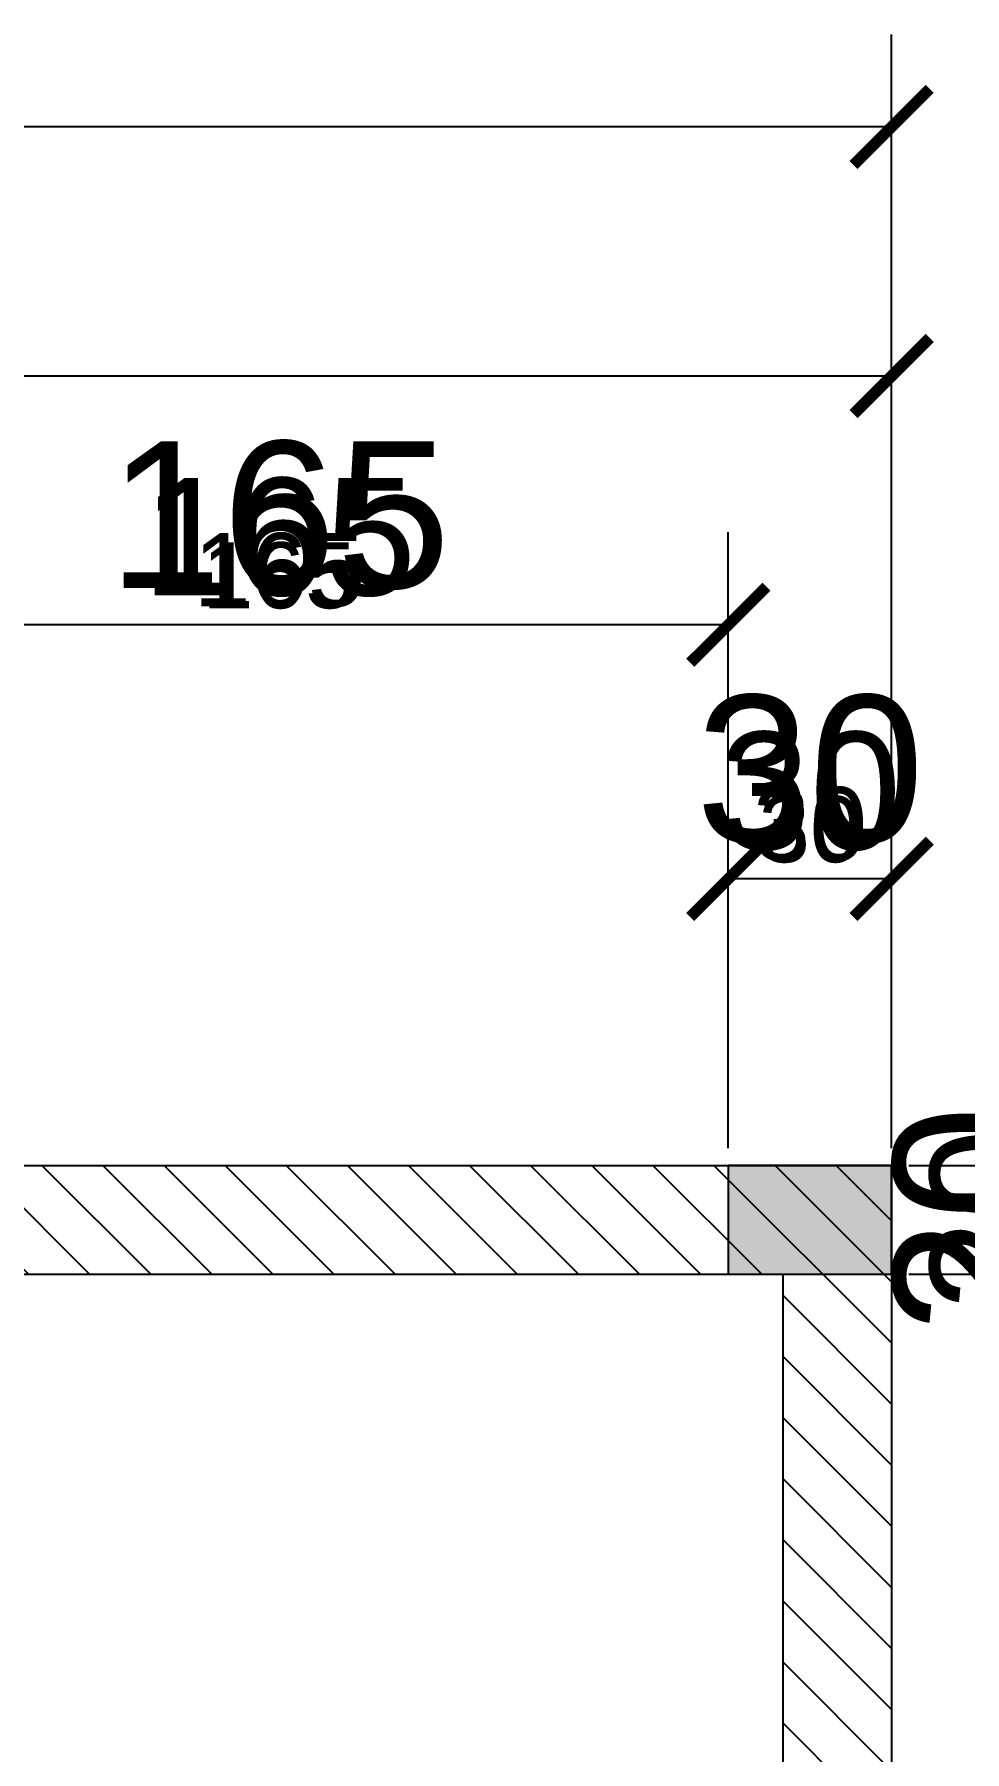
# Model space of a CAD drawing. Header units: millimetres. Extents: x -26398 to 135532, y -376633 to 43268.
# Drawn here: x 18522.1 to 18693, y -357788.7 to -357473.2 of the extents above; entities that cross this region are included whole.
import ezdxf

# ---------------------------------------------------------------- set-up
doc = ezdxf.new("R2010")
doc.units = ezdxf.units.MM
for name, color, linetype in [('0 @ 10', 7, 'Continuous'), ('0 @ 4.5', 7, 'Continuous'), ('0 @ 5', 7, 'Continuous'), ('0 @ 8', 7, 'Continuous'), ('DIM', 7, 'Continuous'), ('DIM @ 10', 7, 'Continuous'), ('DIM @ 4.5', 7, 'Continuous'), ('DIM @ 5', 7, 'Continuous'), ('DIM @ 8', 7, 'Continuous'), ('TƯỜNG', 52, 'Continuous')]:
    doc.layers.add(name, color=color, linetype=linetype)
doc.styles.get("Standard").update_dxf_attribs({"font": 'arial.ttf'})
doc.dimstyles.new('SCALE dimmatbang', dxfattribs={"dimscale": 70, "dimtxt": 2.7, "dimasz": 1.4, "dimexe": 1.7, "dimexo": 0.7, "dimtad": 1, "dimtoh": 1, "dimdec": 1, "dimtxsty": 'Standard', "dimblk": 'ARCHTICK', "dimcen": 2.5, "dimclrd": 1, "dimclre": 256, "dimadec": 0, "dimazin": 0, "dimtfac": 1, "dimtdec": 1, "dimtmove": 0, "dimatfit": 3, "dimfxl": 1, "dimarcsym": 0})

# ---------------------------------------------------------------- blocks, each defined once
blk = doc.blocks.new('_ArchTick')
at = {"color": 0, "linetype": 'ByBlock', "const_width": 0.15}
blk.add_lwpolyline([(-0.5, -0.5), (0.5, 0.5)], dxfattribs=at)
blk = doc.blocks.new('*D8596')
at = {"layer": 'DEFPOINTS', "color": 0, "transparency": 16777216}
for p in [(18679.6, -357701), (18750.84, -357701), (18679.6, -358071)]:
    blk.add_point(p, dxfattribs=at)
at = {"layer": 'DIM', "lineweight": -2, "transparency": 16777216}
for p, q in [((18682.75, -357701), (18758.49, -357701)), ((18682.75, -358071), (18758.49, -358071))]:
    blk.add_line(p, q, dxfattribs=at)
at = {"layer": 'DIM', "color": 1, "lineweight": -2, "transparency": 16777216}
blk.add_line((18750.84, -358071), (18750.84, -357701), dxfattribs=at)
at = {"layer": 'DIM', "color": 1, "lineweight": -2, "transparency": 16777216, "xscale": 6.3, "yscale": 6.3, "zscale": 6.3}
for p, rotation in [((18750.84, -357701), 90), ((18750.84, -358071), 270)]:
    blk.add_blockref('_ArchTick', p, dxfattribs=dict(at, rotation=rotation))
at = {"layer": 'DIM', "color": 0, "transparency": 16777216, "insert": (18741.82, -357886), "char_height": 12.15, "attachment_point": 5, "rotation": 90}
blk.add_mtext('370', dxfattribs=at)
blk = doc.blocks.new('*D8597')
at = {"layer": 'DEFPOINTS', "color": 0, "transparency": 16777216}
for p in [(18679.6, -357701), (18750.84, -357701), (18679.6, -358071)]:
    blk.add_point(p, dxfattribs=at)
at = {"layer": 'DIM', "lineweight": -2, "transparency": 16777216}
for p, q in [((18686.6, -357701), (18767.84, -357701)), ((18686.6, -358071), (18767.84, -358071))]:
    blk.add_line(p, q, dxfattribs=at)
at = {"layer": 'DIM', "color": 1, "lineweight": -2, "transparency": 16777216}
blk.add_line((18750.84, -358071), (18750.84, -357701), dxfattribs=at)
at = {"layer": 'DIM', "color": 1, "lineweight": -2, "transparency": 16777216, "xscale": 14, "yscale": 14, "zscale": 14}
for p, rotation in [((18750.84, -357701), 90), ((18750.84, -358071), 270)]:
    blk.add_blockref('_ArchTick', p, dxfattribs=dict(at, rotation=rotation))
at = {"layer": 'DIM', "color": 0, "transparency": 16777216, "insert": (18730.79, -357886), "char_height": 27, "attachment_point": 5, "rotation": 90}
blk.add_mtext('370', dxfattribs=at)
blk = doc.blocks.new('*D8598')
at = {"layer": 'DEFPOINTS', "color": 0, "transparency": 16777216}
for p in [(18679.6, -357701), (18750.84, -357701), (18679.6, -358071)]:
    blk.add_point(p, dxfattribs=at)
at = {"layer": 'DIM', "lineweight": -2, "transparency": 16777216}
for p, q in [((18685.2, -357701), (18764.44, -357701)), ((18685.2, -358071), (18764.44, -358071))]:
    blk.add_line(p, q, dxfattribs=at)
at = {"layer": 'DIM', "color": 1, "lineweight": -2, "transparency": 16777216}
blk.add_line((18750.84, -358071), (18750.84, -357701), dxfattribs=at)
at = {"layer": 'DIM', "color": 1, "lineweight": -2, "transparency": 16777216, "xscale": 11.2, "yscale": 11.2, "zscale": 11.2}
for p, rotation in [((18750.84, -357701), 90), ((18750.84, -358071), 270)]:
    blk.add_blockref('_ArchTick', p, dxfattribs=dict(at, rotation=rotation))
at = {"layer": 'DIM', "color": 0, "transparency": 16777216, "insert": (18734.8, -357886), "char_height": 21.6, "attachment_point": 5, "rotation": 90}
blk.add_mtext('370', dxfattribs=at)
blk = doc.blocks.new('*D8599')
at = {"layer": 'DEFPOINTS', "color": 0, "transparency": 16777216}
for p in [(18679.6, -357701), (18750.84, -357701), (18679.6, -358071)]:
    blk.add_point(p, dxfattribs=at)
at = {"layer": 'DIM', "lineweight": -2, "transparency": 16777216}
for p, q in [((18683.1, -357701), (18759.34, -357701)), ((18683.1, -358071), (18759.34, -358071))]:
    blk.add_line(p, q, dxfattribs=at)
at = {"layer": 'DIM', "color": 1, "lineweight": -2, "transparency": 16777216}
blk.add_line((18750.84, -358071), (18750.84, -357701), dxfattribs=at)
at = {"layer": 'DIM', "color": 1, "lineweight": -2, "transparency": 16777216, "xscale": 7, "yscale": 7, "zscale": 7}
for p, rotation in [((18750.84, -357701), 90), ((18750.84, -358071), 270)]:
    blk.add_blockref('_ArchTick', p, dxfattribs=dict(at, rotation=rotation))
at = {"layer": 'DIM', "color": 0, "transparency": 16777216, "insert": (18740.81, -357886), "char_height": 13.5, "attachment_point": 5, "rotation": 90}
blk.add_mtext('370', dxfattribs=at)
blk = doc.blocks.new('*D8600')
at = {"lineweight": -2, "transparency": 16777216}
for p, q in [((18682.75, -357681), (18721.27, -357681)), ((18682.75, -357701), (18721.27, -357701))]:
    blk.add_line(p, q, dxfattribs=at)
at = {"color": 1, "lineweight": -2, "transparency": 16777216}
blk.add_line((18713.62, -357701), (18713.62, -357681), dxfattribs=at)
at = {"layer": 'DEFPOINTS', "color": 0, "transparency": 16777216}
for p in [(18679.6, -357681), (18713.62, -357681), (18679.6, -357701)]:
    blk.add_point(p, dxfattribs=at)
at = {"color": 1, "lineweight": -2, "transparency": 16777216, "xscale": 6.3, "yscale": 6.3, "zscale": 6.3}
for p, rotation in [((18713.62, -357681), 90), ((18713.62, -357701), 270)]:
    blk.add_blockref('_ArchTick', p, dxfattribs=dict(at, rotation=rotation))
at = {"color": 0, "transparency": 16777216, "insert": (18704.6, -357691), "char_height": 12.15, "attachment_point": 5, "rotation": 90}
blk.add_mtext('20', dxfattribs=at)
blk = doc.blocks.new('*D8601')
at = {"lineweight": -2, "transparency": 16777216}
for p, q in [((18686.6, -357681), (18730.62, -357681)), ((18686.6, -357701), (18730.62, -357701))]:
    blk.add_line(p, q, dxfattribs=at)
at = {"color": 1, "lineweight": -2, "transparency": 16777216}
blk.add_line((18713.62, -357701), (18713.62, -357681), dxfattribs=at)
at = {"layer": 'DEFPOINTS', "color": 0, "transparency": 16777216}
for p in [(18679.6, -357681), (18713.62, -357681), (18679.6, -357701)]:
    blk.add_point(p, dxfattribs=at)
at = {"color": 1, "lineweight": -2, "transparency": 16777216, "xscale": 14, "yscale": 14, "zscale": 14}
for p, rotation in [((18713.62, -357681), 90), ((18713.62, -357701), 270)]:
    blk.add_blockref('_ArchTick', p, dxfattribs=dict(at, rotation=rotation))
at = {"color": 0, "transparency": 16777216, "insert": (18693.58, -357691), "char_height": 27, "attachment_point": 5, "rotation": 90}
blk.add_mtext('20', dxfattribs=at)
blk = doc.blocks.new('*D8602')
at = {"lineweight": -2, "transparency": 16777216}
for p, q in [((18685.2, -357681), (18727.22, -357681)), ((18685.2, -357701), (18727.22, -357701))]:
    blk.add_line(p, q, dxfattribs=at)
at = {"color": 1, "lineweight": -2, "transparency": 16777216}
blk.add_line((18713.62, -357701), (18713.62, -357681), dxfattribs=at)
at = {"layer": 'DEFPOINTS', "color": 0, "transparency": 16777216}
for p in [(18679.6, -357681), (18713.62, -357681), (18679.6, -357701)]:
    blk.add_point(p, dxfattribs=at)
at = {"color": 1, "lineweight": -2, "transparency": 16777216, "xscale": 11.2, "yscale": 11.2, "zscale": 11.2}
for p, rotation in [((18713.62, -357681), 90), ((18713.62, -357701), 270)]:
    blk.add_blockref('_ArchTick', p, dxfattribs=dict(at, rotation=rotation))
at = {"color": 0, "transparency": 16777216, "insert": (18697.59, -357691), "char_height": 21.6, "attachment_point": 5, "rotation": 90}
blk.add_mtext('20', dxfattribs=at)
blk = doc.blocks.new('*D8603')
at = {"lineweight": -2, "transparency": 16777216}
for p, q in [((18683.1, -357681), (18722.12, -357681)), ((18683.1, -357701), (18722.12, -357701))]:
    blk.add_line(p, q, dxfattribs=at)
at = {"color": 1, "lineweight": -2, "transparency": 16777216}
blk.add_line((18713.62, -357701), (18713.62, -357681), dxfattribs=at)
at = {"layer": 'DEFPOINTS', "color": 0, "transparency": 16777216}
for p in [(18679.6, -357681), (18713.62, -357681), (18679.6, -357701)]:
    blk.add_point(p, dxfattribs=at)
at = {"color": 1, "lineweight": -2, "transparency": 16777216, "xscale": 7, "yscale": 7, "zscale": 7}
for p, rotation in [((18713.62, -357681), 90), ((18713.62, -357701), 270)]:
    blk.add_blockref('_ArchTick', p, dxfattribs=dict(at, rotation=rotation))
at = {"color": 0, "transparency": 16777216, "insert": (18703.6, -357691), "char_height": 13.5, "attachment_point": 5, "rotation": 90}
blk.add_mtext('20', dxfattribs=at)
blk = doc.blocks.new('*D8612')
at = {"layer": 'DEFPOINTS', "color": 0, "transparency": 16777216}
for p in [(18679.6, -357681), (18809.56, -357681), (18679.6, -358081)]:
    blk.add_point(p, dxfattribs=at)
at = {"layer": 'DIM', "lineweight": -2, "transparency": 16777216}
for p, q in [((18682.75, -357681), (18817.21, -357681)), ((18682.75, -358081), (18817.21, -358081))]:
    blk.add_line(p, q, dxfattribs=at)
at = {"layer": 'DIM', "color": 1, "lineweight": -2, "transparency": 16777216}
blk.add_line((18809.56, -358081), (18809.56, -357681), dxfattribs=at)
at = {"layer": 'DIM', "color": 1, "lineweight": -2, "transparency": 16777216, "xscale": 6.3, "yscale": 6.3, "zscale": 6.3}
for p, rotation in [((18809.56, -357681), 90), ((18809.56, -358081), 270)]:
    blk.add_blockref('_ArchTick', p, dxfattribs=dict(at, rotation=rotation))
at = {"layer": 'DIM', "color": 0, "transparency": 16777216, "insert": (18800.55, -357881), "char_height": 12.15, "attachment_point": 5, "rotation": 90}
blk.add_mtext('400', dxfattribs=at)
blk = doc.blocks.new('*D8613')
at = {"layer": 'DEFPOINTS', "color": 0, "transparency": 16777216}
for p in [(18679.6, -357681), (18809.56, -357681), (18679.6, -358081)]:
    blk.add_point(p, dxfattribs=at)
at = {"layer": 'DIM', "lineweight": -2, "transparency": 16777216}
for p, q in [((18686.6, -357681), (18826.56, -357681)), ((18686.6, -358081), (18826.56, -358081))]:
    blk.add_line(p, q, dxfattribs=at)
at = {"layer": 'DIM', "color": 1, "lineweight": -2, "transparency": 16777216}
blk.add_line((18809.56, -358081), (18809.56, -357681), dxfattribs=at)
at = {"layer": 'DIM', "color": 1, "lineweight": -2, "transparency": 16777216, "xscale": 14, "yscale": 14, "zscale": 14}
for p, rotation in [((18809.56, -357681), 90), ((18809.56, -358081), 270)]:
    blk.add_blockref('_ArchTick', p, dxfattribs=dict(at, rotation=rotation))
at = {"layer": 'DIM', "color": 0, "transparency": 16777216, "insert": (18789.53, -357881), "char_height": 27, "attachment_point": 5, "rotation": 90}
blk.add_mtext('400', dxfattribs=at)
blk = doc.blocks.new('*D8614')
at = {"layer": 'DEFPOINTS', "color": 0, "transparency": 16777216}
for p in [(18679.6, -357681), (18809.56, -357681), (18679.6, -358081)]:
    blk.add_point(p, dxfattribs=at)
at = {"layer": 'DIM', "lineweight": -2, "transparency": 16777216}
for p, q in [((18685.2, -357681), (18823.16, -357681)), ((18685.2, -358081), (18823.16, -358081))]:
    blk.add_line(p, q, dxfattribs=at)
at = {"layer": 'DIM', "color": 1, "lineweight": -2, "transparency": 16777216}
blk.add_line((18809.56, -358081), (18809.56, -357681), dxfattribs=at)
at = {"layer": 'DIM', "color": 1, "lineweight": -2, "transparency": 16777216, "xscale": 11.2, "yscale": 11.2, "zscale": 11.2}
for p, rotation in [((18809.56, -357681), 90), ((18809.56, -358081), 270)]:
    blk.add_blockref('_ArchTick', p, dxfattribs=dict(at, rotation=rotation))
at = {"layer": 'DIM', "color": 0, "transparency": 16777216, "insert": (18793.53, -357881), "char_height": 21.6, "attachment_point": 5, "rotation": 90}
blk.add_mtext('400', dxfattribs=at)
blk = doc.blocks.new('*D8615')
at = {"layer": 'DEFPOINTS', "color": 0, "transparency": 16777216}
for p in [(18679.6, -357681), (18809.56, -357681), (18679.6, -358081)]:
    blk.add_point(p, dxfattribs=at)
at = {"layer": 'DIM', "lineweight": -2, "transparency": 16777216}
for p, q in [((18683.1, -357681), (18818.06, -357681)), ((18683.1, -358081), (18818.06, -358081))]:
    blk.add_line(p, q, dxfattribs=at)
at = {"layer": 'DIM', "color": 1, "lineweight": -2, "transparency": 16777216}
blk.add_line((18809.56, -358081), (18809.56, -357681), dxfattribs=at)
at = {"layer": 'DIM', "color": 1, "lineweight": -2, "transparency": 16777216, "xscale": 7, "yscale": 7, "zscale": 7}
for p, rotation in [((18809.56, -357681), 90), ((18809.56, -358081), 270)]:
    blk.add_blockref('_ArchTick', p, dxfattribs=dict(at, rotation=rotation))
at = {"layer": 'DIM', "color": 0, "transparency": 16777216, "insert": (18799.55, -357881), "char_height": 13.5, "attachment_point": 5, "rotation": 90}
blk.add_mtext('400', dxfattribs=at)
blk = doc.blocks.new('*D8616')
at = {"layer": 'DEFPOINTS', "color": 0, "transparency": 16777216}
for p in [(18649.6, -357628.36), (18649.6, -357681), (18679.6, -357681)]:
    blk.add_point(p, dxfattribs=at)
at = {"layer": 'DIM', "lineweight": -2, "transparency": 16777216}
for p, q in [((18649.6, -357677.85), (18649.6, -357620.71)), ((18679.6, -357677.85), (18679.6, -357620.71))]:
    blk.add_line(p, q, dxfattribs=at)
at = {"layer": 'DIM', "color": 1, "lineweight": -2, "transparency": 16777216}
blk.add_line((18679.6, -357628.36), (18649.6, -357628.36), dxfattribs=at)
at = {"layer": 'DIM', "color": 1, "lineweight": -2, "transparency": 16777216, "xscale": 6.3, "yscale": 6.3, "zscale": 6.3, "rotation": 180}
blk.add_blockref('_ArchTick', (18649.6, -357628.36), dxfattribs=at)
at = {"layer": 'DIM', "color": 1, "lineweight": -2, "transparency": 16777216, "xscale": 6.3, "yscale": 6.3, "zscale": 6.3}
blk.add_blockref('_ArchTick', (18679.6, -357628.36), dxfattribs=at)
at = {"layer": 'DIM', "color": 0, "transparency": 16777216, "insert": (18664.6, -357619.34), "char_height": 12.15, "attachment_point": 5}
blk.add_mtext('30', dxfattribs=at)
blk = doc.blocks.new('*D8617')
at = {"layer": 'DEFPOINTS', "color": 0, "transparency": 16777216}
for p in [(18649.6, -357628.36), (18649.6, -357681), (18679.6, -357681)]:
    blk.add_point(p, dxfattribs=at)
at = {"layer": 'DIM', "lineweight": -2, "transparency": 16777216}
for p, q in [((18649.6, -357674), (18649.6, -357611.36)), ((18679.6, -357674), (18679.6, -357611.36))]:
    blk.add_line(p, q, dxfattribs=at)
at = {"layer": 'DIM', "color": 1, "lineweight": -2, "transparency": 16777216}
blk.add_line((18679.6, -357628.36), (18649.6, -357628.36), dxfattribs=at)
at = {"layer": 'DIM', "color": 1, "lineweight": -2, "transparency": 16777216, "xscale": 14, "yscale": 14, "zscale": 14, "rotation": 180}
blk.add_blockref('_ArchTick', (18649.6, -357628.36), dxfattribs=at)
at = {"layer": 'DIM', "color": 1, "lineweight": -2, "transparency": 16777216, "xscale": 14, "yscale": 14, "zscale": 14}
blk.add_blockref('_ArchTick', (18679.6, -357628.36), dxfattribs=at)
at = {"layer": 'DIM', "color": 0, "transparency": 16777216, "insert": (18664.6, -357608.31), "char_height": 27, "attachment_point": 5}
blk.add_mtext('30', dxfattribs=at)
blk = doc.blocks.new('*D8618')
at = {"layer": 'DEFPOINTS', "color": 0, "transparency": 16777216}
for p in [(18649.6, -357628.36), (18649.6, -357681), (18679.6, -357681)]:
    blk.add_point(p, dxfattribs=at)
at = {"layer": 'DIM', "lineweight": -2, "transparency": 16777216}
for p, q in [((18649.6, -357675.4), (18649.6, -357614.76)), ((18679.6, -357675.4), (18679.6, -357614.76))]:
    blk.add_line(p, q, dxfattribs=at)
at = {"layer": 'DIM', "color": 1, "lineweight": -2, "transparency": 16777216}
blk.add_line((18679.6, -357628.36), (18649.6, -357628.36), dxfattribs=at)
at = {"layer": 'DIM', "color": 1, "lineweight": -2, "transparency": 16777216, "xscale": 11.2, "yscale": 11.2, "zscale": 11.2, "rotation": 180}
blk.add_blockref('_ArchTick', (18649.6, -357628.36), dxfattribs=at)
at = {"layer": 'DIM', "color": 1, "lineweight": -2, "transparency": 16777216, "xscale": 11.2, "yscale": 11.2, "zscale": 11.2}
blk.add_blockref('_ArchTick', (18679.6, -357628.36), dxfattribs=at)
at = {"layer": 'DIM', "color": 0, "transparency": 16777216, "insert": (18664.6, -357612.32), "char_height": 21.6, "attachment_point": 5}
blk.add_mtext('30', dxfattribs=at)
blk = doc.blocks.new('*D8619')
at = {"layer": 'DEFPOINTS', "color": 0, "transparency": 16777216}
for p in [(18649.6, -357628.36), (18649.6, -357681), (18679.6, -357681)]:
    blk.add_point(p, dxfattribs=at)
at = {"layer": 'DIM', "lineweight": -2, "transparency": 16777216}
for p, q in [((18649.6, -357677.5), (18649.6, -357619.86)), ((18679.6, -357677.5), (18679.6, -357619.86))]:
    blk.add_line(p, q, dxfattribs=at)
at = {"layer": 'DIM', "color": 1, "lineweight": -2, "transparency": 16777216}
blk.add_line((18679.6, -357628.36), (18649.6, -357628.36), dxfattribs=at)
at = {"layer": 'DIM', "color": 1, "lineweight": -2, "transparency": 16777216, "xscale": 7, "yscale": 7, "zscale": 7, "rotation": 180}
blk.add_blockref('_ArchTick', (18649.6, -357628.36), dxfattribs=at)
at = {"layer": 'DIM', "color": 1, "lineweight": -2, "transparency": 16777216, "xscale": 7, "yscale": 7, "zscale": 7}
blk.add_blockref('_ArchTick', (18679.6, -357628.36), dxfattribs=at)
at = {"layer": 'DIM', "color": 0, "transparency": 16777216, "insert": (18664.6, -357618.34), "char_height": 13.5, "attachment_point": 5}
blk.add_mtext('30', dxfattribs=at)
blk = doc.blocks.new('*D8620')
at = {"layer": 'DEFPOINTS', "color": 0, "transparency": 16777216}
for p in [(18484.6, -357581.69), (18484.6, -357681.06), (18649.6, -357681)]:
    blk.add_point(p, dxfattribs=at)
at = {"layer": 'DIM', "lineweight": -2, "transparency": 16777216}
for p, q in [((18484.6, -357677.91), (18484.6, -357574.04)), ((18649.6, -357677.85), (18649.6, -357574.04))]:
    blk.add_line(p, q, dxfattribs=at)
at = {"layer": 'DIM', "color": 1, "lineweight": -2, "transparency": 16777216}
blk.add_line((18649.6, -357581.69), (18484.6, -357581.69), dxfattribs=at)
at = {"layer": 'DIM', "color": 1, "lineweight": -2, "transparency": 16777216, "xscale": 6.3, "yscale": 6.3, "zscale": 6.3, "rotation": 180}
blk.add_blockref('_ArchTick', (18484.6, -357581.69), dxfattribs=at)
at = {"layer": 'DIM', "color": 1, "lineweight": -2, "transparency": 16777216, "xscale": 6.3, "yscale": 6.3, "zscale": 6.3}
blk.add_blockref('_ArchTick', (18649.6, -357581.69), dxfattribs=at)
at = {"layer": 'DIM', "color": 0, "transparency": 16777216, "insert": (18567.1, -357572.68), "char_height": 12.15, "attachment_point": 5}
blk.add_mtext('165', dxfattribs=at)
blk = doc.blocks.new('*D8621')
at = {"layer": 'DEFPOINTS', "color": 0, "transparency": 16777216}
for p in [(18484.6, -357581.69), (18484.6, -357681.06), (18649.6, -357681)]:
    blk.add_point(p, dxfattribs=at)
at = {"layer": 'DIM', "lineweight": -2, "transparency": 16777216}
for p, q in [((18484.6, -357674.06), (18484.6, -357564.69)), ((18649.6, -357674), (18649.6, -357564.69))]:
    blk.add_line(p, q, dxfattribs=at)
at = {"layer": 'DIM', "color": 1, "lineweight": -2, "transparency": 16777216}
blk.add_line((18649.6, -357581.69), (18484.6, -357581.69), dxfattribs=at)
at = {"layer": 'DIM', "color": 1, "lineweight": -2, "transparency": 16777216, "xscale": 14, "yscale": 14, "zscale": 14, "rotation": 180}
blk.add_blockref('_ArchTick', (18484.6, -357581.69), dxfattribs=at)
at = {"layer": 'DIM', "color": 1, "lineweight": -2, "transparency": 16777216, "xscale": 14, "yscale": 14, "zscale": 14}
blk.add_blockref('_ArchTick', (18649.6, -357581.69), dxfattribs=at)
at = {"layer": 'DIM', "color": 0, "transparency": 16777216, "insert": (18567.1, -357561.66), "char_height": 27, "attachment_point": 5}
blk.add_mtext('165', dxfattribs=at)
blk = doc.blocks.new('*D8622')
at = {"layer": 'DEFPOINTS', "color": 0, "transparency": 16777216}
for p in [(18484.6, -357581.69), (18484.6, -357681.06), (18649.6, -357681)]:
    blk.add_point(p, dxfattribs=at)
at = {"layer": 'DIM', "lineweight": -2, "transparency": 16777216}
for p, q in [((18484.6, -357675.46), (18484.6, -357568.09)), ((18649.6, -357675.4), (18649.6, -357568.09))]:
    blk.add_line(p, q, dxfattribs=at)
at = {"layer": 'DIM', "color": 1, "lineweight": -2, "transparency": 16777216}
blk.add_line((18649.6, -357581.69), (18484.6, -357581.69), dxfattribs=at)
at = {"layer": 'DIM', "color": 1, "lineweight": -2, "transparency": 16777216, "xscale": 11.2, "yscale": 11.2, "zscale": 11.2, "rotation": 180}
blk.add_blockref('_ArchTick', (18484.6, -357581.69), dxfattribs=at)
at = {"layer": 'DIM', "color": 1, "lineweight": -2, "transparency": 16777216, "xscale": 11.2, "yscale": 11.2, "zscale": 11.2}
blk.add_blockref('_ArchTick', (18649.6, -357581.69), dxfattribs=at)
at = {"layer": 'DIM', "color": 0, "transparency": 16777216, "insert": (18567.1, -357565.66), "char_height": 21.6, "attachment_point": 5}
blk.add_mtext('165', dxfattribs=at)
blk = doc.blocks.new('*D8623')
at = {"layer": 'DEFPOINTS', "color": 0, "transparency": 16777216}
for p in [(18484.6, -357581.69), (18484.6, -357681.06), (18649.6, -357681)]:
    blk.add_point(p, dxfattribs=at)
at = {"layer": 'DIM', "lineweight": -2, "transparency": 16777216}
for p, q in [((18484.6, -357677.56), (18484.6, -357573.19)), ((18649.6, -357677.5), (18649.6, -357573.19))]:
    blk.add_line(p, q, dxfattribs=at)
at = {"layer": 'DIM', "color": 1, "lineweight": -2, "transparency": 16777216}
blk.add_line((18649.6, -357581.69), (18484.6, -357581.69), dxfattribs=at)
at = {"layer": 'DIM', "color": 1, "lineweight": -2, "transparency": 16777216, "xscale": 7, "yscale": 7, "zscale": 7, "rotation": 180}
blk.add_blockref('_ArchTick', (18484.6, -357581.69), dxfattribs=at)
at = {"layer": 'DIM', "color": 1, "lineweight": -2, "transparency": 16777216, "xscale": 7, "yscale": 7, "zscale": 7}
blk.add_blockref('_ArchTick', (18649.6, -357581.69), dxfattribs=at)
at = {"layer": 'DIM', "color": 0, "transparency": 16777216, "insert": (18567.1, -357571.67), "char_height": 13.5, "attachment_point": 5}
blk.add_mtext('165', dxfattribs=at)
blk = doc.blocks.new('*D8752')
at = {"layer": 'DEFPOINTS', "color": 0, "transparency": 16777216}
for p in [(17679.6, -357536), (17679.6, -357681), (18679.6, -357681)]:
    blk.add_point(p, dxfattribs=at)
at = {"layer": 'DIM', "lineweight": -2, "transparency": 16777216}
for p, q in [((17679.6, -357677.85), (17679.6, -357528.35)), ((18679.6, -357677.85), (18679.6, -357528.35))]:
    blk.add_line(p, q, dxfattribs=at)
at = {"layer": 'DIM', "color": 1, "lineweight": -2, "transparency": 16777216}
blk.add_line((18679.6, -357536), (17679.6, -357536), dxfattribs=at)
at = {"layer": 'DIM', "color": 1, "lineweight": -2, "transparency": 16777216, "xscale": 6.3, "yscale": 6.3, "zscale": 6.3, "rotation": 180}
blk.add_blockref('_ArchTick', (17679.6, -357536), dxfattribs=at)
at = {"layer": 'DIM', "color": 1, "lineweight": -2, "transparency": 16777216, "xscale": 6.3, "yscale": 6.3, "zscale": 6.3}
blk.add_blockref('_ArchTick', (18679.6, -357536), dxfattribs=at)
at = {"layer": 'DIM', "color": 0, "transparency": 16777216, "insert": (18179.6, -357526.99), "char_height": 12.15, "attachment_point": 5}
blk.add_mtext('1000', dxfattribs=at)
blk = doc.blocks.new('*D8753')
at = {"layer": 'DEFPOINTS', "color": 0, "transparency": 16777216}
for p in [(17679.6, -357536), (17679.6, -357681), (18679.6, -357681)]:
    blk.add_point(p, dxfattribs=at)
at = {"layer": 'DIM', "lineweight": -2, "transparency": 16777216}
for p, q in [((17679.6, -357674), (17679.6, -357519)), ((18679.6, -357674), (18679.6, -357519))]:
    blk.add_line(p, q, dxfattribs=at)
at = {"layer": 'DIM', "color": 1, "lineweight": -2, "transparency": 16777216}
blk.add_line((18679.6, -357536), (17679.6, -357536), dxfattribs=at)
at = {"layer": 'DIM', "color": 1, "lineweight": -2, "transparency": 16777216, "xscale": 14, "yscale": 14, "zscale": 14, "rotation": 180}
blk.add_blockref('_ArchTick', (17679.6, -357536), dxfattribs=at)
at = {"layer": 'DIM', "color": 1, "lineweight": -2, "transparency": 16777216, "xscale": 14, "yscale": 14, "zscale": 14}
blk.add_blockref('_ArchTick', (18679.6, -357536), dxfattribs=at)
at = {"layer": 'DIM', "color": 0, "transparency": 16777216, "insert": (18179.6, -357515.97), "char_height": 27, "attachment_point": 5}
blk.add_mtext('1000', dxfattribs=at)
blk = doc.blocks.new('*D8754')
at = {"layer": 'DEFPOINTS', "color": 0, "transparency": 16777216}
for p in [(17679.6, -357536), (17679.6, -357681), (18679.6, -357681)]:
    blk.add_point(p, dxfattribs=at)
at = {"layer": 'DIM', "lineweight": -2, "transparency": 16777216}
for p, q in [((17679.6, -357675.4), (17679.6, -357522.4)), ((18679.6, -357675.4), (18679.6, -357522.4))]:
    blk.add_line(p, q, dxfattribs=at)
at = {"layer": 'DIM', "color": 1, "lineweight": -2, "transparency": 16777216}
blk.add_line((18679.6, -357536), (17679.6, -357536), dxfattribs=at)
at = {"layer": 'DIM', "color": 1, "lineweight": -2, "transparency": 16777216, "xscale": 11.2, "yscale": 11.2, "zscale": 11.2, "rotation": 180}
blk.add_blockref('_ArchTick', (17679.6, -357536), dxfattribs=at)
at = {"layer": 'DIM', "color": 1, "lineweight": -2, "transparency": 16777216, "xscale": 11.2, "yscale": 11.2, "zscale": 11.2}
blk.add_blockref('_ArchTick', (18679.6, -357536), dxfattribs=at)
at = {"layer": 'DIM', "color": 0, "transparency": 16777216, "insert": (18179.6, -357519.98), "char_height": 21.6, "attachment_point": 5}
blk.add_mtext('1000', dxfattribs=at)
blk = doc.blocks.new('*D8755')
at = {"layer": 'DEFPOINTS', "color": 0, "transparency": 16777216}
for p in [(17679.6, -357536), (17679.6, -357681), (18679.6, -357681)]:
    blk.add_point(p, dxfattribs=at)
at = {"layer": 'DIM', "lineweight": -2, "transparency": 16777216}
for p, q in [((17679.6, -357677.5), (17679.6, -357527.5)), ((18679.6, -357677.5), (18679.6, -357527.5))]:
    blk.add_line(p, q, dxfattribs=at)
at = {"layer": 'DIM', "color": 1, "lineweight": -2, "transparency": 16777216}
blk.add_line((18679.6, -357536), (17679.6, -357536), dxfattribs=at)
at = {"layer": 'DIM', "color": 1, "lineweight": -2, "transparency": 16777216, "xscale": 7, "yscale": 7, "zscale": 7, "rotation": 180}
blk.add_blockref('_ArchTick', (17679.6, -357536), dxfattribs=at)
at = {"layer": 'DIM', "color": 1, "lineweight": -2, "transparency": 16777216, "xscale": 7, "yscale": 7, "zscale": 7}
blk.add_blockref('_ArchTick', (18679.6, -357536), dxfattribs=at)
at = {"layer": 'DIM', "color": 0, "transparency": 16777216, "insert": (18179.6, -357525.99), "char_height": 13.5, "attachment_point": 5}
blk.add_mtext('1000', dxfattribs=at)
blk = doc.blocks.new('*D8648')
at = {"layer": 'DEFPOINTS', "color": 0, "transparency": 16777216}
for p in [(15779.6, -357490.23), (15779.6, -357536), (18679.6, -357536)]:
    blk.add_point(p, dxfattribs=at)
at = {"layer": 'DIM', "lineweight": -2, "transparency": 16777216}
for p, q in [((15779.6, -357532.85), (15779.6, -357482.58)), ((18679.6, -357532.85), (18679.6, -357482.58))]:
    blk.add_line(p, q, dxfattribs=at)
at = {"layer": 'DIM', "color": 1, "lineweight": -2, "transparency": 16777216}
blk.add_line((18679.6, -357490.23), (15779.6, -357490.23), dxfattribs=at)
at = {"layer": 'DIM', "color": 1, "lineweight": -2, "transparency": 16777216, "xscale": 6.3, "yscale": 6.3, "zscale": 6.3, "rotation": 180}
blk.add_blockref('_ArchTick', (15779.6, -357490.23), dxfattribs=at)
at = {"layer": 'DIM', "color": 1, "lineweight": -2, "transparency": 16777216, "xscale": 6.3, "yscale": 6.3, "zscale": 6.3}
blk.add_blockref('_ArchTick', (18679.6, -357490.23), dxfattribs=at)
at = {"layer": 'DIM', "color": 0, "transparency": 16777216, "insert": (17179.35, -357481.21), "char_height": 12.15, "attachment_point": 5}
blk.add_mtext('2900', dxfattribs=at)
blk = doc.blocks.new('*D8649')
at = {"layer": 'DEFPOINTS', "color": 0, "transparency": 16777216}
for p in [(15779.6, -357490.23), (15779.6, -357536), (18679.6, -357536)]:
    blk.add_point(p, dxfattribs=at)
at = {"layer": 'DIM', "lineweight": -2, "transparency": 16777216}
for p, q in [((15779.6, -357529), (15779.6, -357473.23)), ((18679.6, -357529), (18679.6, -357473.23))]:
    blk.add_line(p, q, dxfattribs=at)
at = {"layer": 'DIM', "color": 1, "lineweight": -2, "transparency": 16777216}
blk.add_line((18679.6, -357490.23), (15779.6, -357490.23), dxfattribs=at)
at = {"layer": 'DIM', "color": 1, "lineweight": -2, "transparency": 16777216, "xscale": 14, "yscale": 14, "zscale": 14, "rotation": 180}
blk.add_blockref('_ArchTick', (15779.6, -357490.23), dxfattribs=at)
at = {"layer": 'DIM', "color": 1, "lineweight": -2, "transparency": 16777216, "xscale": 14, "yscale": 14, "zscale": 14}
blk.add_blockref('_ArchTick', (18679.6, -357490.23), dxfattribs=at)
at = {"layer": 'DIM', "color": 0, "transparency": 16777216, "insert": (17179.35, -357470.19), "char_height": 27, "attachment_point": 5}
blk.add_mtext('2900', dxfattribs=at)
blk = doc.blocks.new('*D8650')
at = {"layer": 'DEFPOINTS', "color": 0, "transparency": 16777216}
for p in [(15779.6, -357490.23), (15779.6, -357536), (18679.6, -357536)]:
    blk.add_point(p, dxfattribs=at)
at = {"layer": 'DIM', "lineweight": -2, "transparency": 16777216}
for p, q in [((15779.6, -357530.4), (15779.6, -357476.63)), ((18679.6, -357530.4), (18679.6, -357476.63))]:
    blk.add_line(p, q, dxfattribs=at)
at = {"layer": 'DIM', "color": 1, "lineweight": -2, "transparency": 16777216}
blk.add_line((18679.6, -357490.23), (15779.6, -357490.23), dxfattribs=at)
at = {"layer": 'DIM', "color": 1, "lineweight": -2, "transparency": 16777216, "xscale": 11.2, "yscale": 11.2, "zscale": 11.2, "rotation": 180}
blk.add_blockref('_ArchTick', (15779.6, -357490.23), dxfattribs=at)
at = {"layer": 'DIM', "color": 1, "lineweight": -2, "transparency": 16777216, "xscale": 11.2, "yscale": 11.2, "zscale": 11.2}
blk.add_blockref('_ArchTick', (18679.6, -357490.23), dxfattribs=at)
at = {"layer": 'DIM', "color": 0, "transparency": 16777216, "insert": (17179.35, -357474.2), "char_height": 21.6, "attachment_point": 5}
blk.add_mtext('2900', dxfattribs=at)
blk = doc.blocks.new('*D8651')
at = {"layer": 'DEFPOINTS', "color": 0, "transparency": 16777216}
for p in [(15779.6, -357490.23), (15779.6, -357536), (18679.6, -357536)]:
    blk.add_point(p, dxfattribs=at)
at = {"layer": 'DIM', "lineweight": -2, "transparency": 16777216}
for p, q in [((15779.6, -357532.5), (15779.6, -357481.73)), ((18679.6, -357532.5), (18679.6, -357481.73))]:
    blk.add_line(p, q, dxfattribs=at)
at = {"layer": 'DIM', "color": 1, "lineweight": -2, "transparency": 16777216}
blk.add_line((18679.6, -357490.23), (15779.6, -357490.23), dxfattribs=at)
at = {"layer": 'DIM', "color": 1, "lineweight": -2, "transparency": 16777216, "xscale": 7, "yscale": 7, "zscale": 7, "rotation": 180}
blk.add_blockref('_ArchTick', (15779.6, -357490.23), dxfattribs=at)
at = {"layer": 'DIM', "color": 1, "lineweight": -2, "transparency": 16777216, "xscale": 7, "yscale": 7, "zscale": 7}
blk.add_blockref('_ArchTick', (18679.6, -357490.23), dxfattribs=at)
at = {"layer": 'DIM', "color": 0, "transparency": 16777216, "insert": (17179.35, -357480.21), "char_height": 13.5, "attachment_point": 5}
blk.add_mtext('2900', dxfattribs=at)
blk = doc.blocks.new('*U9372')
at = {"layer": 'DIM @ 10'}
dim = blk.add_linear_dim(base=(18750.84, -357701), p1=(18679.6, -358071), p2=(18679.6, -357701), angle=90, dimstyle='SCALE dimmatbang', override={"dimscale": 10, "dimtix": 0, "dimtofl": 1, "dimtmove": 0, "dimatfit": 3}, dxfattribs=at)
dim.commit()
dim.dimension.update_dxf_attribs({"geometry": '*D8597', "text_midpoint": (18730.79, -357886)})
at = {"layer": 'DIM @ 4.5'}
dim = blk.add_linear_dim(base=(18750.84, -357701), p1=(18679.6, -358071), p2=(18679.6, -357701), angle=90, dimstyle='SCALE dimmatbang', override={"dimscale": 4.5, "dimtix": 0, "dimtofl": 1, "dimtmove": 0, "dimatfit": 3}, dxfattribs=at)
dim.commit()
dim.dimension.update_dxf_attribs({"geometry": '*D8596', "text_midpoint": (18741.82, -357886)})
at = {"layer": 'DIM @ 5'}
dim = blk.add_linear_dim(base=(18750.84, -357701), p1=(18679.6, -358071), p2=(18679.6, -357701), angle=90, dimstyle='SCALE dimmatbang', override={"dimscale": 5, "dimtix": 0, "dimtofl": 1, "dimtmove": 0, "dimatfit": 3}, dxfattribs=at)
dim.commit()
dim.dimension.update_dxf_attribs({"geometry": '*D8599', "text_midpoint": (18740.81, -357886)})
at = {"layer": 'DIM @ 8'}
dim = blk.add_linear_dim(base=(18750.84, -357701), p1=(18679.6, -358071), p2=(18679.6, -357701), angle=90, dimstyle='SCALE dimmatbang', override={"dimscale": 8, "dimtix": 0, "dimtofl": 1, "dimtmove": 0, "dimatfit": 3}, dxfattribs=at)
dim.commit()
dim.dimension.update_dxf_attribs({"geometry": '*D8598', "text_midpoint": (18734.8, -357886)})
blk = doc.blocks.new('*U9373')
at = {"layer": '0 @ 10'}
dim = blk.add_linear_dim(base=(18713.62, -357681), p1=(18679.6, -357701), p2=(18679.6, -357681), angle=90, dimstyle='SCALE dimmatbang', override={"dimscale": 10, "dimtix": 0, "dimtofl": 1, "dimtmove": 0, "dimatfit": 3}, dxfattribs=at)
dim.commit()
dim.dimension.update_dxf_attribs({"geometry": '*D8601', "text_midpoint": (18713.62, -357691), "dimtype": 128})
at = {"layer": '0 @ 4.5'}
dim = blk.add_linear_dim(base=(18713.62, -357681), p1=(18679.6, -357701), p2=(18679.6, -357681), angle=90, dimstyle='SCALE dimmatbang', override={"dimscale": 4.5, "dimtix": 0, "dimtofl": 1, "dimtmove": 0, "dimatfit": 3}, dxfattribs=at)
dim.commit()
dim.dimension.update_dxf_attribs({"geometry": '*D8600', "text_midpoint": (18713.62, -357691), "dimtype": 128})
at = {"layer": '0 @ 5'}
dim = blk.add_linear_dim(base=(18713.62, -357681), p1=(18679.6, -357701), p2=(18679.6, -357681), angle=90, dimstyle='SCALE dimmatbang', override={"dimscale": 5, "dimtix": 0, "dimtofl": 1, "dimtmove": 0, "dimatfit": 3}, dxfattribs=at)
dim.commit()
dim.dimension.update_dxf_attribs({"geometry": '*D8603', "text_midpoint": (18713.62, -357691), "dimtype": 128})
at = {"layer": '0 @ 8'}
dim = blk.add_linear_dim(base=(18713.62, -357681), p1=(18679.6, -357701), p2=(18679.6, -357681), angle=90, dimstyle='SCALE dimmatbang', override={"dimscale": 8, "dimtix": 0, "dimtofl": 1, "dimtmove": 0, "dimatfit": 3}, dxfattribs=at)
dim.commit()
dim.dimension.update_dxf_attribs({"geometry": '*D8602', "text_midpoint": (18713.62, -357691), "dimtype": 128})
blk = doc.blocks.new('*U9376')
at = {"layer": 'DIM @ 10'}
dim = blk.add_linear_dim(base=(18809.56, -357681), p1=(18679.6, -358081), p2=(18679.6, -357681), angle=90, dimstyle='SCALE dimmatbang', override={"dimscale": 10, "dimtix": 0, "dimtofl": 1, "dimtmove": 0, "dimatfit": 3}, dxfattribs=at)
dim.commit()
dim.dimension.update_dxf_attribs({"geometry": '*D8613', "text_midpoint": (18789.53, -357881)})
at = {"layer": 'DIM @ 4.5'}
dim = blk.add_linear_dim(base=(18809.56, -357681), p1=(18679.6, -358081), p2=(18679.6, -357681), angle=90, dimstyle='SCALE dimmatbang', override={"dimscale": 4.5, "dimtix": 0, "dimtofl": 1, "dimtmove": 0, "dimatfit": 3}, dxfattribs=at)
dim.commit()
dim.dimension.update_dxf_attribs({"geometry": '*D8612', "text_midpoint": (18800.55, -357881)})
at = {"layer": 'DIM @ 5'}
dim = blk.add_linear_dim(base=(18809.56, -357681), p1=(18679.6, -358081), p2=(18679.6, -357681), angle=90, dimstyle='SCALE dimmatbang', override={"dimscale": 5, "dimtix": 0, "dimtofl": 1, "dimtmove": 0, "dimatfit": 3}, dxfattribs=at)
dim.commit()
dim.dimension.update_dxf_attribs({"geometry": '*D8615', "text_midpoint": (18799.55, -357881)})
at = {"layer": 'DIM @ 8'}
dim = blk.add_linear_dim(base=(18809.56, -357681), p1=(18679.6, -358081), p2=(18679.6, -357681), angle=90, dimstyle='SCALE dimmatbang', override={"dimscale": 8, "dimtix": 0, "dimtofl": 1, "dimtmove": 0, "dimatfit": 3}, dxfattribs=at)
dim.commit()
dim.dimension.update_dxf_attribs({"geometry": '*D8614', "text_midpoint": (18793.53, -357881)})
blk = doc.blocks.new('*U9377')
at = {"layer": 'DIM @ 10'}
dim = blk.add_linear_dim(base=(18649.6, -357628.36), p1=(18679.6, -357681), p2=(18649.6, -357681), angle=180, dimstyle='SCALE dimmatbang', override={"dimscale": 10, "dimtix": 0, "dimtofl": 1, "dimtmove": 0, "dimatfit": 3}, dxfattribs=at)
dim.commit()
dim.dimension.update_dxf_attribs({"geometry": '*D8617', "text_midpoint": (18664.6, -357628.36), "dimtype": 128})
at = {"layer": 'DIM @ 4.5'}
dim = blk.add_linear_dim(base=(18649.6, -357628.36), p1=(18679.6, -357681), p2=(18649.6, -357681), angle=180, dimstyle='SCALE dimmatbang', override={"dimscale": 4.5, "dimtix": 0, "dimtofl": 1, "dimtmove": 0, "dimatfit": 3}, dxfattribs=at)
dim.commit()
dim.dimension.update_dxf_attribs({"geometry": '*D8616', "text_midpoint": (18664.6, -357628.36), "dimtype": 128})
at = {"layer": 'DIM @ 5'}
dim = blk.add_linear_dim(base=(18649.6, -357628.36), p1=(18679.6, -357681), p2=(18649.6, -357681), angle=180, dimstyle='SCALE dimmatbang', override={"dimscale": 5, "dimtix": 0, "dimtofl": 1, "dimtmove": 0, "dimatfit": 3}, dxfattribs=at)
dim.commit()
dim.dimension.update_dxf_attribs({"geometry": '*D8619', "text_midpoint": (18664.6, -357628.36), "dimtype": 128})
at = {"layer": 'DIM @ 8'}
dim = blk.add_linear_dim(base=(18649.6, -357628.36), p1=(18679.6, -357681), p2=(18649.6, -357681), angle=180, dimstyle='SCALE dimmatbang', override={"dimscale": 8, "dimtix": 0, "dimtofl": 1, "dimtmove": 0, "dimatfit": 3}, dxfattribs=at)
dim.commit()
dim.dimension.update_dxf_attribs({"geometry": '*D8618', "text_midpoint": (18664.6, -357628.36), "dimtype": 128})
blk = doc.blocks.new('*U9378')
at = {"layer": 'DIM @ 10'}
dim = blk.add_linear_dim(base=(18484.6, -357581.69), p1=(18649.6, -357681), p2=(18484.6, -357681.06), angle=180, dimstyle='SCALE dimmatbang', override={"dimscale": 10, "dimtix": 0, "dimtofl": 1, "dimtmove": 0, "dimatfit": 3}, dxfattribs=at)
dim.commit()
dim.dimension.update_dxf_attribs({"geometry": '*D8621', "text_midpoint": (18567.1, -357581.69), "dimtype": 128})
at = {"layer": 'DIM @ 4.5'}
dim = blk.add_linear_dim(base=(18484.6, -357581.69), p1=(18649.6, -357681), p2=(18484.6, -357681.06), angle=180, dimstyle='SCALE dimmatbang', override={"dimscale": 4.5, "dimtix": 0, "dimtofl": 1, "dimtmove": 0, "dimatfit": 3}, dxfattribs=at)
dim.commit()
dim.dimension.update_dxf_attribs({"geometry": '*D8620', "text_midpoint": (18567.1, -357581.69), "dimtype": 128})
at = {"layer": 'DIM @ 5'}
dim = blk.add_linear_dim(base=(18484.6, -357581.69), p1=(18649.6, -357681), p2=(18484.6, -357681.06), angle=180, dimstyle='SCALE dimmatbang', override={"dimscale": 5, "dimtix": 0, "dimtofl": 1, "dimtmove": 0, "dimatfit": 3}, dxfattribs=at)
dim.commit()
dim.dimension.update_dxf_attribs({"geometry": '*D8623', "text_midpoint": (18567.1, -357581.69), "dimtype": 128})
at = {"layer": 'DIM @ 8'}
dim = blk.add_linear_dim(base=(18484.6, -357581.69), p1=(18649.6, -357681), p2=(18484.6, -357681.06), angle=180, dimstyle='SCALE dimmatbang', override={"dimscale": 8, "dimtix": 0, "dimtofl": 1, "dimtmove": 0, "dimatfit": 3}, dxfattribs=at)
dim.commit()
dim.dimension.update_dxf_attribs({"geometry": '*D8622', "text_midpoint": (18567.1, -357581.69), "dimtype": 128})
blk = doc.blocks.new('*U9432')
at = {"layer": 'DIM @ 10'}
dim = blk.add_linear_dim(base=(17679.6, -357536), p1=(18679.6, -357681), p2=(17679.6, -357681), angle=180, dimstyle='SCALE dimmatbang', override={"dimscale": 10, "dimtix": 0, "dimtofl": 1, "dimtmove": 0, "dimatfit": 3}, dxfattribs=at)
dim.commit()
dim.dimension.update_dxf_attribs({"geometry": '*D8753', "text_midpoint": (18179.6, -357515.97)})
at = {"layer": 'DIM @ 4.5'}
dim = blk.add_linear_dim(base=(17679.6, -357536), p1=(18679.6, -357681), p2=(17679.6, -357681), angle=180, dimstyle='SCALE dimmatbang', override={"dimscale": 4.5, "dimtix": 0, "dimtofl": 1, "dimtmove": 0, "dimatfit": 3}, dxfattribs=at)
dim.commit()
dim.dimension.update_dxf_attribs({"geometry": '*D8752', "text_midpoint": (18179.6, -357526.99)})
at = {"layer": 'DIM @ 5'}
dim = blk.add_linear_dim(base=(17679.6, -357536), p1=(18679.6, -357681), p2=(17679.6, -357681), angle=180, dimstyle='SCALE dimmatbang', override={"dimscale": 5, "dimtix": 0, "dimtofl": 1, "dimtmove": 0, "dimatfit": 3}, dxfattribs=at)
dim.commit()
dim.dimension.update_dxf_attribs({"geometry": '*D8755', "text_midpoint": (18179.6, -357525.99)})
at = {"layer": 'DIM @ 8'}
dim = blk.add_linear_dim(base=(17679.6, -357536), p1=(18679.6, -357681), p2=(17679.6, -357681), angle=180, dimstyle='SCALE dimmatbang', override={"dimscale": 8, "dimtix": 0, "dimtofl": 1, "dimtmove": 0, "dimatfit": 3}, dxfattribs=at)
dim.commit()
dim.dimension.update_dxf_attribs({"geometry": '*D8754', "text_midpoint": (18179.6, -357519.98)})
blk = doc.blocks.new('*U9436')
at = {"layer": 'DIM @ 10'}
dim = blk.add_linear_dim(base=(15779.6, -357490.23), p1=(18679.6, -357536), p2=(15779.6, -357536), angle=180, dimstyle='SCALE dimmatbang', override={"dimscale": 10, "dimtix": 0, "dimtofl": 1, "dimtmove": 0, "dimatfit": 3}, dxfattribs=at)
dim.commit()
dim.dimension.update_dxf_attribs({"geometry": '*D8649', "text_midpoint": (17179.35, -357490.23), "dimtype": 128})
at = {"layer": 'DIM @ 4.5'}
dim = blk.add_linear_dim(base=(15779.6, -357490.23), p1=(18679.6, -357536), p2=(15779.6, -357536), angle=180, dimstyle='SCALE dimmatbang', override={"dimscale": 4.5, "dimtix": 0, "dimtofl": 1, "dimtmove": 0, "dimatfit": 3}, dxfattribs=at)
dim.commit()
dim.dimension.update_dxf_attribs({"geometry": '*D8648', "text_midpoint": (17179.35, -357490.23), "dimtype": 128})
at = {"layer": 'DIM @ 5'}
dim = blk.add_linear_dim(base=(15779.6, -357490.23), p1=(18679.6, -357536), p2=(15779.6, -357536), angle=180, dimstyle='SCALE dimmatbang', override={"dimscale": 5, "dimtix": 0, "dimtofl": 1, "dimtmove": 0, "dimatfit": 3}, dxfattribs=at)
dim.commit()
dim.dimension.update_dxf_attribs({"geometry": '*D8651', "text_midpoint": (17179.35, -357490.23), "dimtype": 128})
at = {"layer": 'DIM @ 8'}
dim = blk.add_linear_dim(base=(15779.6, -357490.23), p1=(18679.6, -357536), p2=(15779.6, -357536), angle=180, dimstyle='SCALE dimmatbang', override={"dimscale": 8, "dimtix": 0, "dimtofl": 1, "dimtmove": 0, "dimatfit": 3}, dxfattribs=at)
dim.commit()
dim.dimension.update_dxf_attribs({"geometry": '*D8650', "text_midpoint": (17179.35, -357490.23), "dimtype": 128})

msp = doc.modelspace()

# ---------------------------------------------------------------- hatches: boundary and pattern name
h = msp.add_hatch(color=1)
h.dxf.hatch_style = 1
h.paths.add_polyline_path([(18679.6, -357701), (18679.6, -357681), (18649.6, -357681), (18649.6, -357701)])
at = {"layer": 'TƯỜNG'}
h = msp.add_hatch(dxfattribs=at)
h.set_pattern_fill('ANSI31', color=256, scale=2.5, angle=90)
h.set_pattern_definition([(135, (13712.819, -369068.479), (-5.61266, -5.61266), [])])
h.paths.add_polyline_path([(16079.6, -358281), (16079.6, -358661), (16089.6, -358661), (16089.6, -358291), (16674.6, -358291), (16674.6, -358661), (16684.6, -358661), (16684.6, -358291), (16974.6, -358291), (16974.6, -358661), (16984.6, -358661), (16984.6, -358291), (17274.6, -358291), (17274.6, -358661), (17284.6, -358661), (17284.6, -358291), (18069.6, -358291), (18069.6, -358661), (18079.6, -358661), (18079.6, -358291), (18659.6, -358291), (18659.6, -358281), (18079.6, -358281), (16679.6, -358281)], flags=17)
h.paths.add_polyline_path([(16689.6, -358071), (16689.6, -357701), (16679.6, -357701), (16679.6, -358071), (16089.6, -358071), (16089.6, -357701), (16079.6, -357701), (16079.6, -358081), (16679.6, -358081), (17679.6, -358081), (18659.6, -358081), (18659.6, -358071), (17689.6, -358071), (17689.6, -357701), (17679.6, -357701), (17679.6, -358071)], flags=17)
h.paths.add_polyline_path([(15799.6, -358661), (15799.6, -358681), (18679.6, -358681), (18679.6, -357681), (15779.6, -357681), (15779.6, -358661), (15799.6, -358661), (15799.6, -357701), (18659.6, -357701), (18659.6, -358661)])
h.paths.add_polyline_path([(15779.6, -358661), (15779.6, -358681), (15799.6, -358681), (15799.6, -358661)], flags=17)

# ---------------------------------------------------------------- linework, layer by layer
msp.add_lwpolyline([(18649.6, -357681), (18649.6, -357701), (18679.6, -357701), (18679.6, -357681)], close=True)
for p, q in [((15779.6, -357681), (18679.6, -357681)), ((18679.6, -357681), (18679.6, -358681)), ((15799.6, -357701), (18659.6, -357701)), ((18659.6, -357701), (18659.6, -358661))]:
    msp.add_line(p, q, dxfattribs=at)
msp.add_lwpolyline([(15779.6, -358681), (15779.6, -357681), (18679.6, -357681), (18679.6, -358681)], close=True, dxfattribs=at)

# ---------------------------------------------------------------- block references
msp.add_blockref('*U9373', (0, 0))
at = {"layer": 'DIM'}
for name in ['*U9436', '*U9432', '*U9378', '*U9377', '*U9376', '*U9372']:
    msp.add_blockref(name, (0, 0), dxfattribs=at)

doc.saveas('drawing.dxf')
